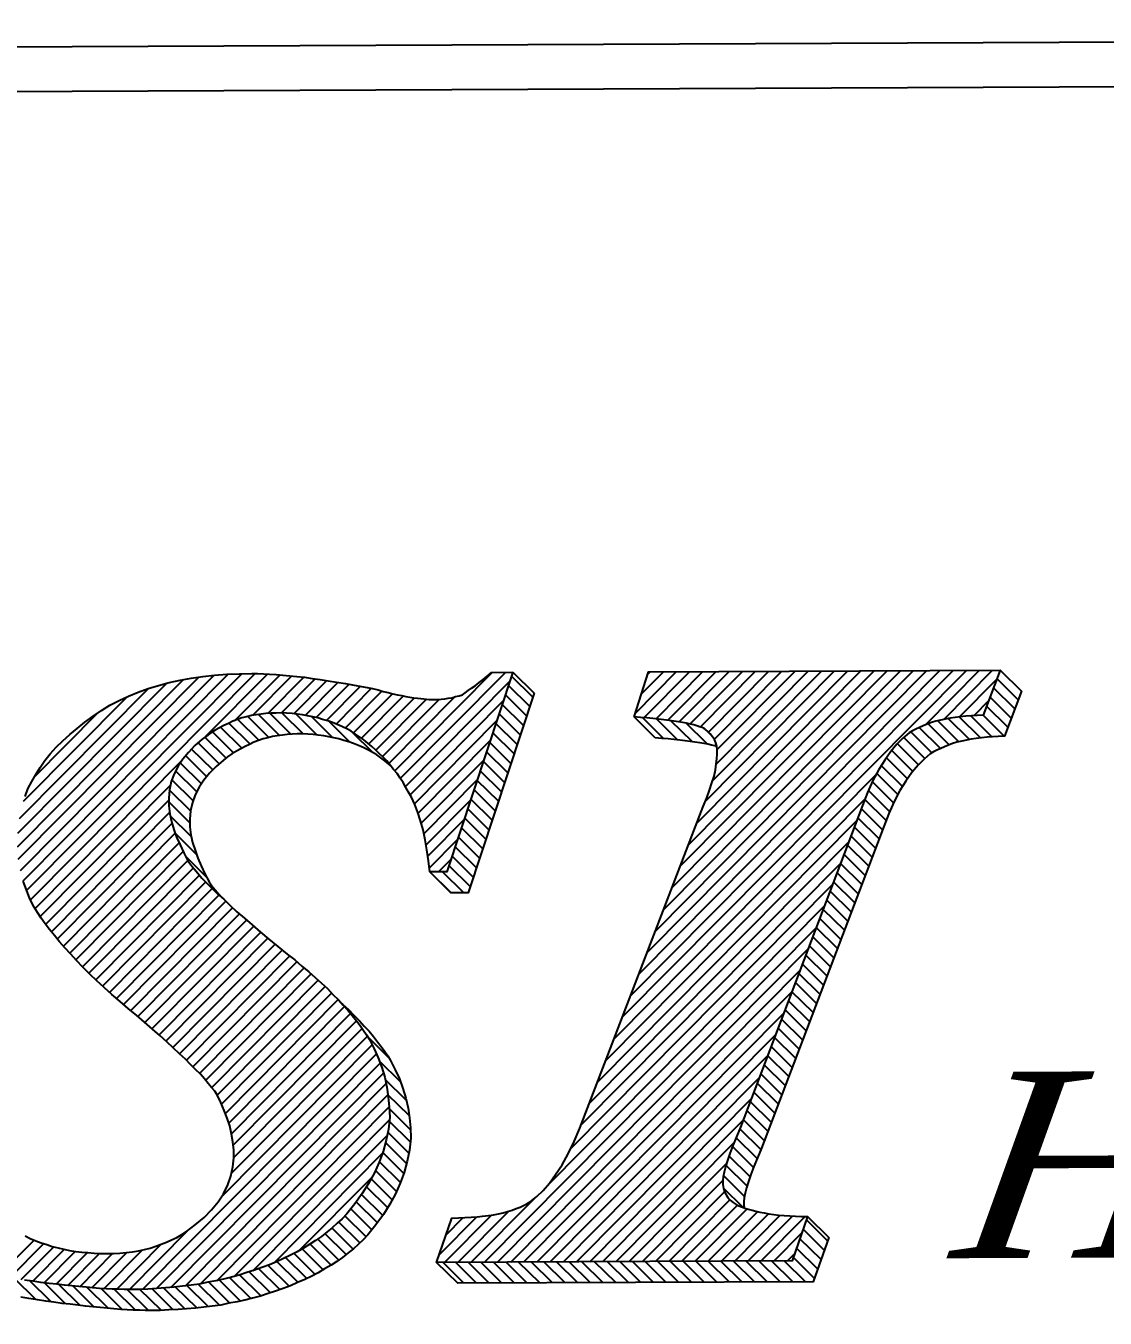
# Model space of a CAD drawing. Header units: metres. Extents: x 1403540 to 1403753, y 4914068 to 4914365.
# Drawn here: x 1403729.03 to 1403734.33, y 4914075.59 to 4914081.94 of the extents above; entities that cross this region are included whole.
import ezdxf
from ezdxf.enums import TextEntityAlignment as Align

# ---------------------------------------------------------------- set-up
doc = ezdxf.new("R2010")
doc.units = ezdxf.units.M
doc.header["$MEASUREMENT"] = 0
for name, color, linetype in [('Border', 7, 'Continuous'), ('HSIFLogo', 1, 'Continuous'), ('Title Block', 7, 'Continuous')]:
    doc.layers.add(name, color=color, linetype=linetype)
doc.styles.add('140BT', font='swiss.ttf', dxfattribs={"width": 2, "height": 12.43})
doc.styles.add('MB3', font='dutch.ttf', dxfattribs={"width": 1.1, "oblique": 20, "height": 1.21094e-05})
doc.styles.add('SIMPLEX', font='SIMPLEX')

# ---------------------------------------------------------------- blocks, each defined once
blk = doc.blocks.new('*X4')
at = {"color": 0}
for p, q in [((-6.23616, 3.2748), (-6.2503, 3.28894)), ((-6.23829, 3.26844), (-6.25243, 3.28258)), ((-5.91279, 3.26538), (-5.92693, 3.27952)), ((-5.91044, 3.27151), (-5.92458, 3.28566)), ((-6.24042, 3.26209), (-6.25456, 3.27623)), ((-5.91514, 3.25925), (-5.92928, 3.27339)), ((-6.41338, 3.24837), (-6.42752, 3.26251)), ((-6.40625, 3.24973), (-6.42039, 3.26387)), ((-6.39864, 3.2506), (-6.41278, 3.26474)), ((-6.39018, 3.25063), (-6.40432, 3.26477)), ((-6.38091, 3.24984), (-6.39505, 3.26398)), ((-6.3707, 3.24812), (-6.38484, 3.26226)), ((-6.24468, 3.24937), (-6.25882, 3.26352)), ((-6.24255, 3.25573), (-6.25669, 3.26987)), ((-5.91749, 3.25312), (-5.93164, 3.26726)), ((-6.43169, 3.24122), (-6.44583, 3.25537)), ((-6.42601, 3.24403), (-6.44015, 3.25817)), ((-6.41996, 3.24646), (-6.4341, 3.2606)), ((-6.35904, 3.24495), (-6.37319, 3.25909)), ((-6.24681, 3.24302), (-6.26095, 3.25716)), ((-6.14851, 3.24654), (-6.16265, 3.26069)), ((-6.13912, 3.24564), (-6.15326, 3.25978)), ((-6.12937, 3.24438), (-6.14351, 3.25852)), ((-6.11933, 3.24282), (-6.13348, 3.25697)), ((-6.11616, 3.24814), (-6.12137, 3.25335)), ((-5.96279, 3.23901), (-5.97693, 3.25315)), ((-5.95684, 3.24155), (-5.97098, 3.25569)), ((-5.9503, 3.24349), (-5.96444, 3.25763)), ((-5.94331, 3.24499), (-5.95745, 3.25913)), ((-5.93591, 3.24607), (-5.95005, 3.26022)), ((-5.92816, 3.24681), (-5.94231, 3.26096)), ((-5.91993, 3.24707), (-5.93407, 3.26121)), ((-6.44681, 3.23089), (-6.46095, 3.24503)), ((-6.44215, 3.23471), (-6.45629, 3.24885)), ((-6.43711, 3.23816), (-6.45126, 3.2523)), ((-6.34328, 3.23767), (-6.35742, 3.25181)), ((-6.25107, 3.23031), (-6.26521, 3.24445)), ((-6.24894, 3.23666), (-6.26308, 3.2508)), ((-5.97322, 3.23248), (-5.98736, 3.24662)), ((-5.96844, 3.23618), (-5.98258, 3.25032)), ((-6.45516, 3.22226), (-6.4693, 3.23641)), ((-6.45114, 3.22673), (-6.46528, 3.24087)), ((-6.2532, 3.22395), (-6.26734, 3.23809)), ((-5.98136, 3.22364), (-5.9955, 3.23778)), ((-5.97751, 3.22827), (-5.99165, 3.24242)), ((-6.45881, 3.21743), (-6.47295, 3.23157)), ((-6.25533, 3.21759), (-6.26947, 3.23174)), ((-5.98834, 3.21365), (-6.00248, 3.22779)), ((-5.98495, 3.21875), (-5.99909, 3.23289)), ((-6.46445, 3.2061), (-6.47859, 3.22025)), ((-6.46198, 3.21211), (-6.47612, 3.22626)), ((-6.25958, 3.20488), (-6.27373, 3.21903)), ((-6.25745, 3.21124), (-6.2716, 3.22538)), ((-5.99148, 3.20831), (-6.00562, 3.22245)), ((-6.46623, 3.1994), (-6.48037, 3.21354)), ((-6.26171, 3.19853), (-6.27586, 3.21267)), ((-5.99704, 3.1969), (-6.01119, 3.21104)), ((-5.99438, 3.20272), (-6.00852, 3.21687)), ((-6.46668, 3.19136), (-6.48082, 3.2055)), ((-6.26384, 3.19217), (-6.27799, 3.20631)), ((-5.99947, 3.19084), (-6.01361, 3.20498)), ((-6.46568, 3.18187), (-6.47982, 3.19602)), ((-6.2681, 3.17946), (-6.28224, 3.1936)), ((-6.26597, 3.18582), (-6.28011, 3.19996)), ((-6.00418, 3.17858), (-6.01832, 3.19272)), ((-6.00182, 3.18471), (-6.01597, 3.19885)), ((-6.46226, 3.16997), (-6.4764, 3.18411)), ((-6.27023, 3.1731), (-6.28437, 3.18725)), ((-6.00654, 3.17245), (-6.02068, 3.18659)), ((-6.27236, 3.16675), (-6.2865, 3.18089)), ((-6.00889, 3.16632), (-6.02303, 3.18046)), ((-6.45539, 3.15462), (-6.46954, 3.16876)), ((-6.27662, 3.15404), (-6.29076, 3.16818)), ((-6.27449, 3.16039), (-6.28863, 3.17453)), ((-6.0136, 3.15407), (-6.02775, 3.16821)), ((-6.01125, 3.16019), (-6.02539, 3.17434)), ((-6.29156, 3.14352), (-6.3057, 3.15766)), ((-6.28307, 3.14352), (-6.29721, 3.15766)), ((-6.27875, 3.14768), (-6.29289, 3.16182)), ((-6.01596, 3.14794), (-6.0301, 3.16208)), ((-6.02067, 3.13568), (-6.03482, 3.14982)), ((-6.01832, 3.14181), (-6.03246, 3.15595)), ((-6.02303, 3.12955), (-6.03717, 3.14369)), ((-6.02539, 3.12342), (-6.03953, 3.13756)), ((-6.0301, 3.11116), (-6.04424, 3.1253)), ((-6.02774, 3.11729), (-6.04189, 3.13143)), ((-6.03246, 3.10503), (-6.0466, 3.11918)), ((-6.03717, 3.09278), (-6.05131, 3.10692)), ((-6.03481, 3.0989), (-6.04895, 3.11305)), ((-6.03952, 3.08665), (-6.05367, 3.10079)), ((-6.04424, 3.07439), (-6.05838, 3.08853)), ((-6.04188, 3.08052), (-6.05602, 3.09466)), ((-6.04659, 3.06826), (-6.06074, 3.0824)), ((-6.04895, 3.06213), (-6.06309, 3.07627)), ((-6.05366, 3.04987), (-6.06781, 3.06402)), ((-6.05131, 3.056), (-6.06545, 3.07014)), ((-6.05602, 3.04374), (-6.07016, 3.05789)), ((-6.33372, 3.03295), (-6.34786, 3.04709)), ((-6.06073, 3.03149), (-6.07487, 3.04563)), ((-6.05838, 3.03762), (-6.07252, 3.05176)), ((-6.06309, 3.02536), (-6.07723, 3.0395)), ((-6.32603, 3.01677), (-6.34017, 3.03091)), ((-6.06544, 3.01923), (-6.07959, 3.03337)), ((-6.07016, 3.00697), (-6.0843, 3.02111)), ((-6.0678, 3.0131), (-6.08194, 3.02724)), ((-6.32215, 3.0044), (-6.33629, 3.01854)), ((-6.07251, 3.00084), (-6.08666, 3.01498)), ((-6.32038, 2.99415), (-6.33452, 3.00829)), ((-6.07723, 2.98858), (-6.09137, 3.00273)), ((-6.07487, 2.99471), (-6.08901, 3.00886)), ((-6.31946, 2.98474), (-6.3336, 2.99889)), ((-6.07958, 2.98246), (-6.09373, 2.9966)), ((-6.31958, 2.97637), (-6.33372, 2.99052)), ((-6.08433, 2.97023), (-6.09847, 2.98437)), ((-6.08194, 2.97633), (-6.09608, 2.99047)), ((-6.3222, 2.96203), (-6.33634, 2.97617)), ((-6.32063, 2.96895), (-6.33478, 2.98309)), ((-6.08687, 2.96429), (-6.10101, 2.97843)), ((-6.32407, 2.95541), (-6.33821, 2.96955)), ((-6.08938, 2.95831), (-6.10352, 2.97245)), ((-6.32638, 2.94924), (-6.34052, 2.96338)), ((-6.09382, 2.94578), (-6.10796, 2.95992)), ((-6.0917, 2.95215), (-6.10584, 2.96629)), ((-6.3319, 2.93779), (-6.34604, 2.95193)), ((-6.329, 2.94337), (-6.34314, 2.95751)), ((-6.09552, 2.93899), (-6.10966, 2.95314)), ((-6.33836, 2.92727), (-6.3525, 2.94142)), ((-6.33503, 2.93243), (-6.34917, 2.94658)), ((-6.09649, 2.93148), (-6.10969, 2.94468)), ((-6.34195, 2.92238), (-6.35609, 2.93652)), ((-6.34957, 2.91303), (-6.36371, 2.92718)), ((-6.34567, 2.91762), (-6.35981, 2.93176)), ((-6.36304, 2.90105), (-6.37718, 2.91519)), ((-6.3583, 2.90479), (-6.37244, 2.91893)), ((-6.3539, 2.90887), (-6.36804, 2.92302)), ((-6.04213, 2.90258), (-6.05627, 2.91672)), ((-6.03991, 2.90884), (-6.05405, 2.92298)), ((-6.37303, 2.89407), (-6.38718, 2.90821)), ((-6.36793, 2.89745), (-6.38207, 2.91159)), ((-6.04435, 2.89631), (-6.05849, 2.91045)), ((-6.38951, 2.88509), (-6.40366, 2.89923)), ((-6.38384, 2.88791), (-6.39799, 2.90205)), ((-6.3784, 2.89095), (-6.39254, 2.90509)), ((-6.04879, 2.88378), (-6.06293, 2.89792)), ((-6.04657, 2.89004), (-6.06071, 2.90418)), ((-6.41395, 2.87558), (-6.42809, 2.88973)), ((-6.40761, 2.87773), (-6.42175, 2.89187)), ((-6.40139, 2.87999), (-6.41553, 2.89414)), ((-6.39541, 2.8825), (-6.40955, 2.89664)), ((-6.28406, 2.88146), (-6.2982, 2.8956)), ((-6.27557, 2.88146), (-6.28972, 2.8956)), ((-6.26709, 2.88146), (-6.28123, 2.8956)), ((-6.2586, 2.88146), (-6.27275, 2.8956)), ((-6.25012, 2.88146), (-6.26426, 2.8956)), ((-6.24163, 2.88146), (-6.25578, 2.8956)), ((-6.23315, 2.88146), (-6.24729, 2.8956)), ((-6.22466, 2.88146), (-6.2388, 2.8956)), ((-6.21618, 2.88146), (-6.23032, 2.8956)), ((-6.20769, 2.88146), (-6.22183, 2.8956)), ((-6.19921, 2.88146), (-6.21335, 2.8956)), ((-6.19072, 2.88146), (-6.20486, 2.8956)), ((-6.18224, 2.88146), (-6.19638, 2.8956)), ((-6.17375, 2.88146), (-6.18789, 2.8956)), ((-6.16527, 2.88146), (-6.17941, 2.8956)), ((-6.15678, 2.88146), (-6.17092, 2.8956)), ((-6.14829, 2.88146), (-6.16244, 2.8956)), ((-6.13981, 2.88146), (-6.15395, 2.8956)), ((-6.13132, 2.88146), (-6.14547, 2.8956)), ((-6.12284, 2.88146), (-6.13698, 2.8956)), ((-6.11435, 2.88146), (-6.1285, 2.8956)), ((-6.10587, 2.88146), (-6.12001, 2.8956)), ((-6.09738, 2.88146), (-6.11153, 2.8956)), ((-6.0889, 2.88146), (-6.10304, 2.8956)), ((-6.08041, 2.88146), (-6.09455, 2.8956)), ((-6.07193, 2.88146), (-6.08607, 2.8956)), ((-6.06344, 2.88146), (-6.07758, 2.8956)), ((-6.05496, 2.88146), (-6.0691, 2.8956)), ((-6.57143, 2.87184), (-6.58557, 2.88598)), ((-6.56146, 2.87036), (-6.5756, 2.8845)), ((-6.5515, 2.86889), (-6.56564, 2.88303)), ((-6.54175, 2.86763), (-6.5559, 2.88177)), ((-6.53223, 2.86659), (-6.54638, 2.88073)), ((-6.45584, 2.86657), (-6.46998, 2.88071)), ((-6.44826, 2.86747), (-6.46241, 2.88162)), ((-6.44115, 2.86884), (-6.45529, 2.88299)), ((-6.43398, 2.87016), (-6.44812, 2.88431)), ((-6.42716, 2.87182), (-6.4413, 2.88596)), ((-6.42044, 2.87359), (-6.43458, 2.88773)), ((-6.52285, 2.8657), (-6.53699, 2.87984)), ((-6.51348, 2.8648), (-6.52762, 2.87895)), ((-6.50459, 2.8644), (-6.51873, 2.87854)), ((-6.49587, 2.86417), (-6.51002, 2.87832)), ((-6.48741, 2.8642), (-6.50156, 2.87834)), ((-6.47924, 2.86451), (-6.49338, 2.87865)), ((-6.47125, 2.86501), (-6.48539, 2.87915)), ((-6.46342, 2.86566), (-6.47756, 2.8798))]:
    blk.add_line(p, q, dxfattribs=at)
blk = doc.blocks.new('*X3')
at = {"color": 0}
for p, q in [((-6.5819, 3.16734), (-6.45998, 3.28925)), ((-6.58052, 3.15988), (-6.45016, 3.29024)), ((-6.57869, 3.15287), (-6.44057, 3.29099)), ((-6.57642, 3.1463), (-6.43148, 3.29123)), ((-6.57388, 3.14), (-6.42246, 3.29142)), ((-6.45589, 3.24915), (-6.41401, 3.29103)), ((-6.43645, 3.25976), (-6.40573, 3.29047)), ((-6.424, 3.26337), (-6.39774, 3.28962)), ((-6.41385, 3.26467), (-6.3898, 3.28873)), ((-6.32905, 3.22573), (-6.26336, 3.29142)), ((-6.32538, 3.22057), (-6.25452, 3.29142)), ((-6.17704, 3.05955), (-5.94516, 3.29142)), ((-6.17142, 3.07401), (-5.954, 3.29142)), ((-6.16751, 3.26352), (-6.13962, 3.29142)), ((-6.1658, 3.08846), (-5.96284, 3.29142)), ((-6.16329, 3.27659), (-6.14846, 3.29142)), ((-6.16157, 3.26063), (-6.13078, 3.29142)), ((-6.16018, 3.10292), (-5.97168, 3.29142)), ((-6.15906, 3.28965), (-6.1573, 3.29142)), ((-6.15456, 3.11738), (-5.98052, 3.29142)), ((-6.15355, 3.25981), (-6.12194, 3.29142)), ((-6.14894, 3.13184), (-5.98936, 3.29142)), ((-6.1457, 3.25882), (-6.1131, 3.29142)), ((-6.14332, 3.1463), (-5.9982, 3.29142)), ((-6.13797, 3.25771), (-6.10426, 3.29142)), ((-6.1377, 3.16076), (-6.00704, 3.29142)), ((-6.13208, 3.17522), (-6.01587, 3.29142)), ((-6.13061, 3.25623), (-6.09542, 3.29142)), ((-6.12646, 3.18968), (-6.02471, 3.29142)), ((-6.12377, 3.25424), (-6.08658, 3.29142)), ((-6.12054, 3.20443), (-6.03355, 3.29142)), ((-6.11843, 3.25073), (-6.07775, 3.29142)), ((-6.11573, 3.21808), (-6.04239, 3.29142)), ((-6.11445, 3.24588), (-6.06891, 3.29142)), ((-6.1132, 3.22945), (-6.05123, 3.29142)), ((-6.11255, 3.23894), (-6.06007, 3.29142)), ((-5.97274, 3.255), (-5.93632, 3.29142)), ((-5.96041, 3.2585), (-5.92749, 3.29142)), ((-6.58246, 3.17561), (-6.47056, 3.28751)), ((-6.58212, 3.18479), (-6.48183, 3.28508)), ((-6.58098, 3.19477), (-6.49406, 3.28169)), ((-6.40488, 3.2648), (-6.38216, 3.28752)), ((-6.39665, 3.2642), (-6.37449, 3.28636)), ((-6.38893, 3.26308), (-6.36687, 3.28514)), ((-6.38156, 3.2616), (-6.35929, 3.28388)), ((-6.37476, 3.25957), (-6.35186, 3.28247)), ((-6.36831, 3.25718), (-6.3444, 3.28109)), ((-6.36223, 3.25442), (-6.33746, 3.27919)), ((-6.32194, 3.21516), (-6.25138, 3.28572)), ((-5.94982, 3.26025), (-5.92468, 3.28538)), ((-6.57817, 3.20642), (-6.50841, 3.27618)), ((-6.35654, 3.25127), (-6.33039, 3.27743)), ((-6.35126, 3.24771), (-6.32305, 3.27592)), ((-6.34638, 3.24376), (-6.3156, 3.27454)), ((-6.34167, 3.23962), (-6.30761, 3.27369)), ((-6.33725, 3.23521), (-6.29889, 3.27357)), ((-6.33297, 3.23065), (-6.28844, 3.27518)), ((-6.31877, 3.20949), (-6.25583, 3.27243)), ((-5.94014, 3.26109), (-5.93018, 3.27104)), ((-6.57116, 3.22227), (-6.52788, 3.26555)), ((-6.31593, 3.2035), (-6.26029, 3.25914)), ((-6.31344, 3.19714), (-6.26474, 3.24585)), ((-6.5708, 3.13424), (-6.4719, 3.23314)), ((-6.31138, 3.19037), (-6.26919, 3.23255)), ((-6.30967, 3.18324), (-6.27365, 3.21926)), ((-6.18266, 3.04509), (-6.006, 3.22175)), ((-6.5674, 3.12881), (-6.47963, 3.21658)), ((-6.56377, 3.12359), (-6.48082, 3.20654)), ((-6.30827, 3.1758), (-6.2781, 3.20597)), ((-6.18828, 3.03063), (-6.01341, 3.20549)), ((-6.55993, 3.1186), (-6.48024, 3.19828)), ((-6.30704, 3.16819), (-6.28255, 3.19268)), ((-6.55599, 3.1137), (-6.47864, 3.19105)), ((-6.55188, 3.10897), (-6.47649, 3.18436)), ((-6.1939, 3.01617), (-6.01893, 3.19113)), ((-6.54771, 3.1043), (-6.47396, 3.17804)), ((-6.30612, 3.16027), (-6.28701, 3.17938)), ((-6.19952, 3.00171), (-6.02445, 3.17677)), ((-6.54354, 3.09963), (-6.47115, 3.17202)), ((-6.53924, 3.09509), (-6.46821, 3.16612)), ((-6.53483, 3.09066), (-6.46449, 3.161)), ((-6.29989, 3.15766), (-6.29146, 3.16609)), ((-6.20514, 2.98725), (-6.02997, 3.16241)), ((-6.53032, 3.08633), (-6.46044, 3.15621)), ((-6.52579, 3.08202), (-6.45625, 3.15156)), ((-6.5212, 3.07778), (-6.45185, 3.14712)), ((-6.51645, 3.07369), (-6.44738, 3.14275)), ((-6.21219, 2.97136), (-6.0355, 3.14805)), ((-6.51168, 3.06962), (-6.44275, 3.13855)), ((-6.50694, 3.06552), (-6.43821, 3.13425)), ((-6.2273, 2.94741), (-6.04102, 3.13369)), ((-6.50214, 3.06148), (-6.4336, 3.13002)), ((-6.49742, 3.05736), (-6.42887, 3.12591)), ((-6.49269, 3.05325), (-6.42414, 3.1218)), ((-6.48795, 3.04916), (-6.41942, 3.11768)), ((-6.27027, 2.8956), (-6.04654, 3.11933)), ((-6.48339, 3.04487), (-6.41462, 3.11364)), ((-6.47885, 3.04057), (-6.40983, 3.1096)), ((-6.4742, 3.03639), (-6.405, 3.10559)), ((-6.46969, 3.03206), (-6.40011, 3.10164)), ((-6.46536, 3.02755), (-6.39519, 3.09772)), ((-6.26143, 2.8956), (-6.05206, 3.10498)), ((-6.46094, 3.02313), (-6.39043, 3.09364)), ((-6.45682, 3.01841), (-6.38569, 3.08954)), ((-6.25259, 2.8956), (-6.05758, 3.09062)), ((-6.45279, 3.0136), (-6.38107, 3.08532)), ((-6.4491, 3.00845), (-6.37646, 3.0811)), ((-6.44627, 3.00245), (-6.37203, 3.07668)), ((-6.44371, 2.99616), (-6.36764, 3.07223)), ((-6.24375, 2.8956), (-6.0631, 3.07626)), ((-6.44143, 2.9896), (-6.36348, 3.06756)), ((-6.43969, 2.9825), (-6.35935, 3.06285)), ((-6.43847, 2.97489), (-6.35541, 3.05794)), ((-6.23491, 2.8956), (-6.06862, 3.0619)), ((-6.43967, 2.95601), (-6.34813, 3.04755)), ((-6.43805, 2.96647), (-6.35166, 3.05286)), ((-6.22607, 2.8956), (-6.07414, 3.04754)), ((-6.4461, 2.94074), (-6.34503, 3.04181)), ((-6.49959, 2.87842), (-6.34218, 3.03583)), ((-6.4904, 2.87876), (-6.33967, 3.0295)), ((-6.21723, 2.8956), (-6.07966, 3.03318)), ((-6.48082, 2.8795), (-6.33747, 3.02285)), ((-6.2084, 2.8956), (-6.08518, 3.01882)), ((-6.47089, 2.8806), (-6.33571, 3.01577)), ((-6.46077, 2.88188), (-6.3345, 3.00815)), ((-6.19956, 2.8956), (-6.0907, 3.00446)), ((-6.44989, 2.88392), (-6.33365, 3.00016)), ((-6.4382, 2.88677), (-6.33362, 2.99135)), ((-6.19072, 2.8956), (-6.09622, 2.9901)), ((-6.42562, 2.89051), (-6.33524, 2.98089)), ((-6.41148, 2.89581), (-6.33849, 2.9688)), ((-6.18188, 2.8956), (-6.10245, 2.97503)), ((-6.17304, 2.8956), (-6.10759, 2.96106)), ((-6.39448, 2.90397), (-6.34546, 2.95299)), ((-6.1642, 2.8956), (-6.11009, 2.94971)), ((-6.15536, 2.8956), (-6.10891, 2.94206)), ((-6.27911, 2.8956), (-6.23642, 2.93829)), ((-6.14652, 2.8956), (-6.10536, 2.93677)), ((-6.13769, 2.8956), (-6.10026, 2.93303)), ((-6.30065, 2.90057), (-6.27524, 2.92599)), ((-6.29678, 2.8956), (-6.26516, 2.92723)), ((-6.29597, 2.9141), (-6.28459, 2.92548)), ((-6.28795, 2.8956), (-6.25372, 2.92983)), ((-6.12885, 2.8956), (-6.09387, 2.93058)), ((-6.12001, 2.8956), (-6.08693, 2.92868)), ((-6.11117, 2.8956), (-6.07955, 2.92722)), ((-6.10233, 2.8956), (-6.07175, 2.92618)), ((-6.09349, 2.8956), (-6.06343, 2.92567)), ((-6.08465, 2.8956), (-6.05494, 2.92532)), ((-6.50853, 2.87832), (-6.46895, 2.91789)), ((-6.59634, 2.88773), (-6.57234, 2.91173)), ((-6.58874, 2.88649), (-6.56585, 2.90938)), ((-6.58112, 2.88527), (-6.5592, 2.90719)), ((-6.51714, 2.87854), (-6.48707, 2.90862)), ((-6.07581, 2.8956), (-6.05713, 2.91428)), ((-6.57333, 2.88422), (-6.55204, 2.90551)), ((-6.56568, 2.88304), (-6.54467, 2.90405)), ((-6.55784, 2.88203), (-6.53672, 2.90315)), ((-6.54997, 2.88107), (-6.52858, 2.90245)), ((-6.54189, 2.88031), (-6.51977, 2.90243)), ((-6.53384, 2.87952), (-6.5102, 2.90316)), ((-6.52568, 2.87884), (-6.49966, 2.90486)), ((-6.06697, 2.8956), (-6.06198, 2.9006))]:
    blk.add_line(p, q, dxfattribs=at)
blk = doc.blocks.new('HSIFLOGO')
at = {"layer": 'HSIFLogo', "color": 146, "linetype": 'Continuous'}
for points in [[(-3.90199, 1.88726), (-3.94681, 1.7535), (-3.95841, 1.7535), (-3.95909, 1.761), (-3.96023, 1.76828), (-3.96136, 1.77511), (-3.96273, 1.7817), (-3.96432, 1.78785), (-3.96614, 1.79353), (-3.96819, 1.79877), (-3.97046, 1.80377), (-3.97228, 1.80718), (-3.9741, 1.81037), (-3.97592, 1.81355), (-3.97797, 1.81651), (-3.98002, 1.81969), (-3.98229, 1.82242), (-3.98457, 1.82538), (-3.98684, 1.82811), (-3.98934, 1.83061), (-3.99185, 1.83312), (-3.99435, 1.83562), (-3.99685, 1.83789), (-3.99958, 1.84017), (-4.00231, 1.84244), (-4.00504, 1.84449), (-4.00777, 1.84631), (-4.01073, 1.84813), (-4.01368, 1.84972), (-4.01687, 1.85131), (-4.02005, 1.85268), (-4.02324, 1.85404), (-4.02642, 1.85518), (-4.02984, 1.85609), (-4.03302, 1.85723), (-4.03643, 1.85791), (-4.03984, 1.85859), (-4.04326, 1.85928), (-4.0469, 1.85973), (-4.05031, 1.86019), (-4.05395, 1.86041), (-4.05736, 1.86064), (-4.061, 1.86064), (-4.06441, 1.86064), (-4.06782, 1.86041), (-4.07101, 1.85996), (-4.07442, 1.8595), (-4.07761, 1.85905), (-4.08079, 1.85814), (-4.08398, 1.85746), (-4.08693, 1.85632), (-4.09012, 1.85518), (-4.09308, 1.85382), (-4.09603, 1.85245), (-4.09899, 1.85086), (-4.10195, 1.84927), (-4.1049, 1.84745), (-4.10786, 1.8454), (-4.11059, 1.84335), (-4.1156, 1.83903), (-4.11992, 1.83448), (-4.12378, 1.82993), (-4.12697, 1.82515), (-4.1297, 1.82015), (-4.13152, 1.81492), (-4.13288, 1.80946), (-4.13334, 1.80377), (-4.13334, 1.79854), (-4.13266, 1.79331), (-4.13152, 1.78807), (-4.12993, 1.78284), (-4.12811, 1.77761), (-4.12583, 1.77238), (-4.12333, 1.76715), (-4.1206, 1.76169), (-4.11878, 1.75896), (-4.11651, 1.75623), (-4.114, 1.75327), (-4.11127, 1.75009), (-4.10809, 1.74667), (-4.10468, 1.74326), (-4.10081, 1.73939), (-4.09671, 1.73575), (-4.09239, 1.73166), (-4.08784, 1.72734), (-4.08284, 1.72302), (-4.07761, 1.71847), (-4.07215, 1.71369), (-4.06646, 1.70891), (-4.06055, 1.70391), (-4.05418, 1.69867), (-4.04917, 1.69481), (-4.04439, 1.69071), (-4.03984, 1.68685), (-4.03552, 1.68298), (-4.03143, 1.67911), (-4.02733, 1.67547), (-4.02369, 1.6716), (-4.02005, 1.66796), (-4.01687, 1.66433), (-4.01368, 1.66091), (-4.01073, 1.65727), (-4.008, 1.65386), (-4.0055, 1.65068), (-4.00322, 1.64726), (-4.00117, 1.64431), (-3.99935, 1.64112), (-3.99617, 1.63498), (-3.99344, 1.62884), (-3.99116, 1.62247), (-3.98912, 1.61587), (-3.98775, 1.60928), (-3.98684, 1.60268), (-3.98616, 1.59585), (-3.98593, 1.58903), (-3.98684, 1.58107), (-3.98843, 1.57356), (-3.99048, 1.56605), (-3.99321, 1.55877), (-3.9964, 1.55172), (-4.00026, 1.54467), (-4.00459, 1.53785), (-4.00959, 1.53102), (-4.01232, 1.52761), (-4.01505, 1.5242), (-4.01823, 1.52101), (-4.02142, 1.51806), (-4.02483, 1.51487), (-4.02824, 1.51214), (-4.03211, 1.50918), (-4.03598, 1.50645), (-4.03984, 1.50395), (-4.04417, 1.50145), (-4.04849, 1.49895), (-4.05281, 1.49667), (-4.05759, 1.4944), (-4.06237, 1.49235), (-4.06714, 1.4903), (-4.07215, 1.48848), (-4.07715, 1.48666), (-4.08216, 1.48507), (-4.08739, 1.48348), (-4.09262, 1.48211), (-4.09785, 1.48075), (-4.10308, 1.47961), (-4.10854, 1.4787), (-4.114, 1.47756), (-4.11969, 1.47688), (-4.12538, 1.4762), (-4.13106, 1.47552), (-4.13698, 1.47506), (-4.14267, 1.47461), (-4.14881, 1.47438), (-4.15472, 1.47415), (-4.16086, 1.47415), (-4.16473, 1.47415), (-4.1686, 1.47438), (-4.17269, 1.47438), (-4.17679, 1.47461), (-4.18111, 1.47483), (-4.18566, 1.47529), (-4.19021, 1.47574), (-4.19499, 1.4762), (-4.19976, 1.47665), (-4.20477, 1.47711), (-4.20977, 1.47779), (-4.215, 1.47847), (-4.22046, 1.47916), (-4.22592, 1.48007), (-4.23138, 1.48075)], [(-4.23093, 1.51032), (-4.22752, 1.50873), (-4.22388, 1.50714), (-4.22024, 1.50577), (-4.21637, 1.50463), (-4.21273, 1.50327), (-4.20886, 1.50236), (-4.205, 1.50145), (-4.20113, 1.50054), (-4.19703, 1.49986), (-4.19294, 1.4994), (-4.18884, 1.49895), (-4.18475, 1.49849), (-4.18065, 1.49826), (-4.17633, 1.49826), (-4.17178, 1.49826), (-4.16746, 1.49849), (-4.16314, 1.49895), (-4.15904, 1.4994), (-4.15495, 1.50008), (-4.15085, 1.50099), (-4.14699, 1.5019), (-4.14335, 1.50304), (-4.13971, 1.50441), (-4.13607, 1.50577), (-4.13266, 1.50736), (-4.12924, 1.50896), (-4.12583, 1.51078), (-4.12265, 1.51282), (-4.11969, 1.5151), (-4.11673, 1.51737), (-4.11082, 1.52215), (-4.10581, 1.52738), (-4.10126, 1.53261), (-4.09762, 1.53807), (-4.09467, 1.54399), (-4.09262, 1.5499), (-4.09126, 1.55604), (-4.09057, 1.56219), (-4.09057, 1.56742), (-4.09126, 1.57288), (-4.09217, 1.57811), (-4.0933, 1.58357), (-4.09512, 1.5888), (-4.09694, 1.59403), (-4.09922, 1.59927), (-4.10172, 1.6045), (-4.10331, 1.607), (-4.10536, 1.6095), (-4.10763, 1.61223), (-4.11014, 1.61519), (-4.11287, 1.61837), (-4.11605, 1.62156), (-4.11946, 1.62497), (-4.12287, 1.62861), (-4.12674, 1.63225), (-4.13106, 1.63612), (-4.13539, 1.64021), (-4.13994, 1.64453), (-4.14494, 1.64886), (-4.15017, 1.65341), (-4.1554, 1.65796), (-4.16109, 1.66273), (-4.16655, 1.66751), (-4.17201, 1.67206), (-4.17724, 1.67684), (-4.18202, 1.68139), (-4.1868, 1.68594), (-4.19135, 1.69049), (-4.19567, 1.69504), (-4.19954, 1.69936), (-4.2034, 1.70368), (-4.20704, 1.70777), (-4.21045, 1.71187), (-4.21364, 1.71596), (-4.2166, 1.71983), (-4.21933, 1.7237), (-4.2216, 1.72734), (-4.22388, 1.73098), (-4.22683, 1.73666), (-4.22911, 1.74258), (-4.23116, 1.74849)], [(-4.22956, 1.80536), (-4.22774, 1.81037), (-4.22524, 1.81537), (-4.22251, 1.82015), (-4.21955, 1.8247), (-4.21637, 1.82948), (-4.21273, 1.8338), (-4.20863, 1.83835), (-4.20431, 1.84267), (-4.19954, 1.84676), (-4.19453, 1.85086), (-4.1893, 1.85495), (-4.18384, 1.85905), (-4.17815, 1.86292), (-4.17247, 1.86633), (-4.16632, 1.86951), (-4.15995, 1.87247), (-4.15358, 1.87497), (-4.14676, 1.87747), (-4.13994, 1.87952), (-4.13266, 1.88134), (-4.12538, 1.88293), (-4.11787, 1.8843), (-4.11014, 1.88544), (-4.10217, 1.88612), (-4.09398, 1.8868), (-4.08557, 1.88703), (-4.07715, 1.88726), (-4.07328, 1.88726), (-4.06942, 1.88703), (-4.06532, 1.8868), (-4.06077, 1.88657), (-4.05645, 1.88612), (-4.05167, 1.88566), (-4.0469, 1.88498), (-4.04189, 1.88453), (-4.03666, 1.88362), (-4.03143, 1.88293), (-4.02597, 1.88202), (-4.02028, 1.88111), (-4.01437, 1.8802), (-4.00845, 1.87907), (-4.00231, 1.87793), (-3.99617, 1.87679), (-3.99253, 1.87588), (-3.98912, 1.87474), (-3.9857, 1.87406), (-3.98252, 1.87315), (-3.97956, 1.87247), (-3.97661, 1.87201), (-3.97388, 1.87133), (-3.97115, 1.87088), (-3.96864, 1.87042), (-3.96614, 1.87019), (-3.96387, 1.86997), (-3.96182, 1.86974), (-3.96, 1.86951), (-3.95818, 1.86928), (-3.95659, 1.86928), (-3.95522, 1.86928), (-3.95272, 1.86928), (-3.95022, 1.86951), (-3.94772, 1.86974), (-3.94544, 1.87019), (-3.94294, 1.87042), (-3.94066, 1.8711), (-3.93816, 1.87156), (-3.93589, 1.87224), (-3.93407, 1.87361), (-3.93202, 1.8752), (-3.92974, 1.87679), (-3.92724, 1.87838), (-3.92474, 1.88043), (-3.92201, 1.88248), (-3.91928, 1.88475), (-3.91632, 1.88726), (-3.90199, 1.88726)], [(-3.82078, 1.85705), (-3.81101, 1.88726), (-3.57489, 1.88726), (-3.58648, 1.85705), (-3.59057, 1.85705), (-3.59444, 1.85682), (-3.59808, 1.85659), (-3.60195, 1.85614), (-3.60536, 1.85568), (-3.60877, 1.85523), (-3.61195, 1.85454), (-3.61514, 1.85386), (-3.61832, 1.85318), (-3.62128, 1.85227), (-3.62401, 1.85136), (-3.62674, 1.85022), (-3.62924, 1.84908), (-3.63175, 1.84795), (-3.63402, 1.84681), (-3.6363, 1.84544), (-3.64039, 1.84203), (-3.64448, 1.83794), (-3.64858, 1.83293), (-3.65267, 1.82725), (-3.65677, 1.82088), (-3.66064, 1.8136), (-3.66428, 1.80563), (-3.66769, 1.79676), (-3.75056, 1.58121), (-3.75329, 1.57484), (-3.75579, 1.56893), (-3.75784, 1.5637), (-3.75943, 1.55892), (-3.7608, 1.55482), (-3.76171, 1.55118), (-3.76239, 1.548), (-3.76262, 1.5455), (-3.76262, 1.54277), (-3.76216, 1.54027), (-3.76148, 1.53799), (-3.76034, 1.53594), (-3.7592, 1.53412), (-3.75761, 1.5323), (-3.75579, 1.53071), (-3.75374, 1.52935), (-3.75192, 1.52844), (-3.75011, 1.52775), (-3.74783, 1.52684), (-3.74556, 1.52616), (-3.74305, 1.52548), (-3.74055, 1.5248), (-3.73782, 1.52411), (-3.73486, 1.52366), (-3.73168, 1.52298), (-3.72849, 1.52252), (-3.72508, 1.52207), (-3.72144, 1.52184), (-3.7178, 1.52161), (-3.71394, 1.52138), (-3.70984, 1.52116), (-3.70575, 1.52116), (-3.71627, 1.49144), (-3.95489, 1.49144), (-3.9446, 1.52116), (-3.94005, 1.52116), (-3.93573, 1.52138), (-3.93163, 1.52161), (-3.92754, 1.52184), (-3.9239, 1.52229), (-3.92003, 1.52275), (-3.91662, 1.5232), (-3.91321, 1.52389), (-3.91002, 1.52457), (-3.90707, 1.52548), (-3.90411, 1.52616), (-3.90138, 1.5273), (-3.89865, 1.52821), (-3.89637, 1.52935), (-3.8941, 1.53048), (-3.89183, 1.53185), (-3.8875, 1.53526), (-3.88318, 1.53936), (-3.87886, 1.54436), (-3.87476, 1.55005), (-3.87044, 1.55664), (-3.86635, 1.56392), (-3.86225, 1.57211), (-3.85839, 1.58121), (-3.7746, 1.79676), (-3.7721, 1.80245), (-3.77028, 1.80768), (-3.76869, 1.81246), (-3.76732, 1.81701), (-3.76641, 1.82133), (-3.76573, 1.8252), (-3.76528, 1.82861), (-3.76505, 1.8318), (-3.76505, 1.83452), (-3.76528, 1.83703), (-3.76596, 1.8393), (-3.76687, 1.84158), (-3.76823, 1.8434), (-3.76983, 1.84544), (-3.77165, 1.84726), (-3.77369, 1.84908), (-3.77506, 1.84977), (-3.77688, 1.85022), (-3.7787, 1.8509), (-3.78075, 1.85159), (-3.78302, 1.85204), (-3.78552, 1.85272), (-3.78825, 1.85318), (-3.79098, 1.85363), (-3.79417, 1.85409), (-3.79735, 1.85454), (-3.80076, 1.855), (-3.8044, 1.85545), (-3.80827, 1.85591), (-3.81214, 1.85636), (-3.81646, 1.85659), (-3.82078, 1.85705)], [(-3.90199, 1.88726), (-3.88785, 1.87311)], [(-3.57489, 1.88726), (-3.56074, 1.87311), (-3.57233, 1.8429), (-3.57643, 1.8429), (-3.5803, 1.84268), (-3.58394, 1.84245), (-3.5878, 1.84199), (-3.59122, 1.84154), (-3.59463, 1.84108), (-3.59781, 1.8404), (-3.601, 1.83972), (-3.60418, 1.83904), (-3.60714, 1.83813), (-3.60987, 1.83722), (-3.6126, 1.83608), (-3.6151, 1.83494), (-3.6176, 1.8338), (-3.61988, 1.83267), (-3.62215, 1.8313), (-3.62625, 1.82789), (-3.63034, 1.82379), (-3.63444, 1.81879), (-3.63853, 1.8131), (-3.64263, 1.80673), (-3.64649, 1.79945), (-3.65013, 1.79149), (-3.65355, 1.78262), (-3.73642, 1.56707), (-3.73915, 1.5607), (-3.74165, 1.55479), (-3.7437, 1.54955), (-3.74529, 1.54478), (-3.74665, 1.54068), (-3.74756, 1.53704), (-3.74825, 1.53386), (-3.74847, 1.53136), (-3.74847, 1.52863), (-3.74818, 1.52698)], [(-3.88785, 1.87311), (-3.93266, 1.73936), (-3.94426, 1.73936), (-3.95841, 1.7535)], [(-3.80664, 1.8429), (-3.82078, 1.85705)], [(-3.98439, 1.82515), (-3.98544, 1.82603), (-3.98817, 1.8283), (-3.9909, 1.83035), (-3.99363, 1.83217), (-3.99659, 1.83399), (-3.99954, 1.83558), (-4.00273, 1.83717), (-4.00591, 1.83854), (-4.0091, 1.8399), (-4.01228, 1.84104), (-4.01569, 1.84195), (-4.01888, 1.84309), (-4.02229, 1.84377), (-4.0257, 1.84445), (-4.02911, 1.84513), (-4.03275, 1.84559), (-4.03617, 1.84604), (-4.03981, 1.84627), (-4.04322, 1.8465), (-4.04686, 1.8465), (-4.05027, 1.8465), (-4.05368, 1.84627), (-4.05687, 1.84582), (-4.06028, 1.84536), (-4.06346, 1.84491), (-4.06665, 1.844), (-4.06983, 1.84331), (-4.07279, 1.84218), (-4.07598, 1.84104), (-4.07893, 1.83967), (-4.08189, 1.83831), (-4.08485, 1.83672), (-4.0878, 1.83512), (-4.09076, 1.8333), (-4.09372, 1.83126), (-4.09645, 1.82921), (-4.10145, 1.82489), (-4.10578, 1.82034), (-4.10964, 1.81579), (-4.11283, 1.81101), (-4.11556, 1.80601), (-4.11738, 1.80077), (-4.11874, 1.79532), (-4.1192, 1.78963), (-4.1192, 1.7844), (-4.11851, 1.77916), (-4.11738, 1.77393), (-4.11578, 1.7687), (-4.11396, 1.76347), (-4.11169, 1.75824), (-4.10919, 1.753), (-4.10646, 1.74754), (-4.10464, 1.74481), (-4.10236, 1.74209), (-4.09986, 1.73913), (-4.09778, 1.7367)], [(-3.76527, 1.837), (-3.7666, 1.83744), (-3.76888, 1.8379), (-3.77138, 1.83858), (-3.77411, 1.83904), (-3.77684, 1.83949), (-3.78002, 1.83995), (-3.78321, 1.8404), (-3.78662, 1.84086), (-3.79026, 1.84131), (-3.79413, 1.84177), (-3.798, 1.84222), (-3.80232, 1.84245), (-3.80664, 1.8429)], [(-4.01813, 1.66577), (-4.01729, 1.66497), (-4.01319, 1.66133), (-4.00955, 1.65746), (-4.00591, 1.65382), (-4.00273, 1.65018), (-3.99954, 1.64677), (-3.99659, 1.64313), (-3.99386, 1.63972), (-3.99135, 1.63653), (-3.98908, 1.63312), (-3.98703, 1.63016), (-3.98521, 1.62698), (-3.98203, 1.62084), (-3.9793, 1.6147), (-3.97702, 1.60833), (-3.97497, 1.60173), (-3.97361, 1.59513), (-3.9727, 1.58854), (-3.97202, 1.58171), (-3.97179, 1.57489), (-3.9727, 1.56693), (-3.97429, 1.55942), (-3.97634, 1.55191), (-3.97907, 1.54463), (-3.98225, 1.53758), (-3.98612, 1.53053), (-3.99044, 1.5237), (-3.99545, 1.51688), (-3.99818, 1.51347), (-4.00091, 1.51006), (-4.00409, 1.50687), (-4.00728, 1.50391), (-4.01069, 1.50073), (-4.0141, 1.498), (-4.01797, 1.49504), (-4.02184, 1.49231), (-4.0257, 1.48981), (-4.03002, 1.48731), (-4.03435, 1.48481), (-4.03867, 1.48253), (-4.04345, 1.48026), (-4.04822, 1.47821), (-4.053, 1.47616), (-4.058, 1.47434), (-4.06301, 1.47252), (-4.06801, 1.47093), (-4.07325, 1.46934), (-4.07848, 1.46797), (-4.08371, 1.46661), (-4.08894, 1.46547), (-4.0944, 1.46456), (-4.09986, 1.46342), (-4.10555, 1.46274), (-4.11124, 1.46206), (-4.11692, 1.46137), (-4.12284, 1.46092), (-4.12852, 1.46046), (-4.13467, 1.46024), (-4.14058, 1.46001), (-4.14672, 1.46001), (-4.15059, 1.46001), (-4.15446, 1.46024), (-4.15855, 1.46024), (-4.16265, 1.46046), (-4.16697, 1.46069), (-4.17152, 1.46115), (-4.17607, 1.4616), (-4.18084, 1.46206), (-4.18562, 1.46251), (-4.19063, 1.46297), (-4.19563, 1.46365), (-4.20086, 1.46433), (-4.20632, 1.46501), (-4.21178, 1.46592), (-4.21724, 1.46661), (-4.22293, 1.46752), (-4.22861, 1.46843), (-4.23407, 1.46934)], [(-3.70575, 1.52116), (-3.6916, 1.50702), (-3.70213, 1.4773), (-3.94075, 1.4773), (-3.95489, 1.49144)]]:
    blk.add_lwpolyline(points, dxfattribs=at)
at = {"layer": 'HSIFLogo', "color": 9}
blk.add_blockref('*X3', (2.34748, -1.40416), dxfattribs=at)
at = {"layer": 'HSIFLogo', "color": 3}
blk.add_blockref('*X4', (2.34748, -1.40416), dxfattribs=at)
at = {"layer": 'HSIFLogo', "style": 'MB3', "oblique": 20, "width": 1.1}
blk.add_text('Hayner/Swanson, Inc.', height=0.125, dxfattribs=at).set_placement((-3.61873, 1.49272))
blk = doc.blocks.new('A$C551b0728')
at = {"layer": 'Border'}
for p, q in [((38.69, 0), (38.69, 28.94)), ((38.72, 0), (38.72, 28.94))]:
    blk.add_line(p, q, dxfattribs=at)
at = {"rotation": 90}
blk.add_blockref('HSIFLOGO', (40.99863, 29.91), dxfattribs=at)
at = {"style": '140BT', "width": 2}
blk.add_attdef('SHEETTITLE', text='', height=0.125, rotation=90, dxfattribs=at).set_placement((39.06015, 2.42493), align=Align.BOTTOM_LEFT)
at = {"style": 'SIMPLEX', "flags": 8}
blk.add_attdef('SHEETTOTAL', (39.96687, 0.55934), '', height=0.15, dxfattribs=at)
at = {"layer": 'Title Block', "style": 'SIMPLEX'}
for tag, p in [('DATE', (40.315, 1.59257)), ('SCALE', (40.315, 1.08618)), ('SH', (39.47017, 0.55934)), ('PROJECT', (40.315, 0.0625))]:
    blk.add_attdef(tag, text='', height=0.15, dxfattribs=at).set_placement(p, align=Align.RIGHT)

msp = doc.modelspace()

# ---------------------------------------------------------------- block references
at = {"color": 61, "linetype": 'ByBlock', "true_color": 0xe5e878, "xscale": 7.315434857780486, "yscale": 7.315434857780486, "zscale": 7.315434857780486, "rotation": 270.2458594302046}
msp.add_blockref('A$C551b0728', (1403539.9375, 4914364.0587), dxfattribs=at)

doc.saveas('drawing.dxf')
